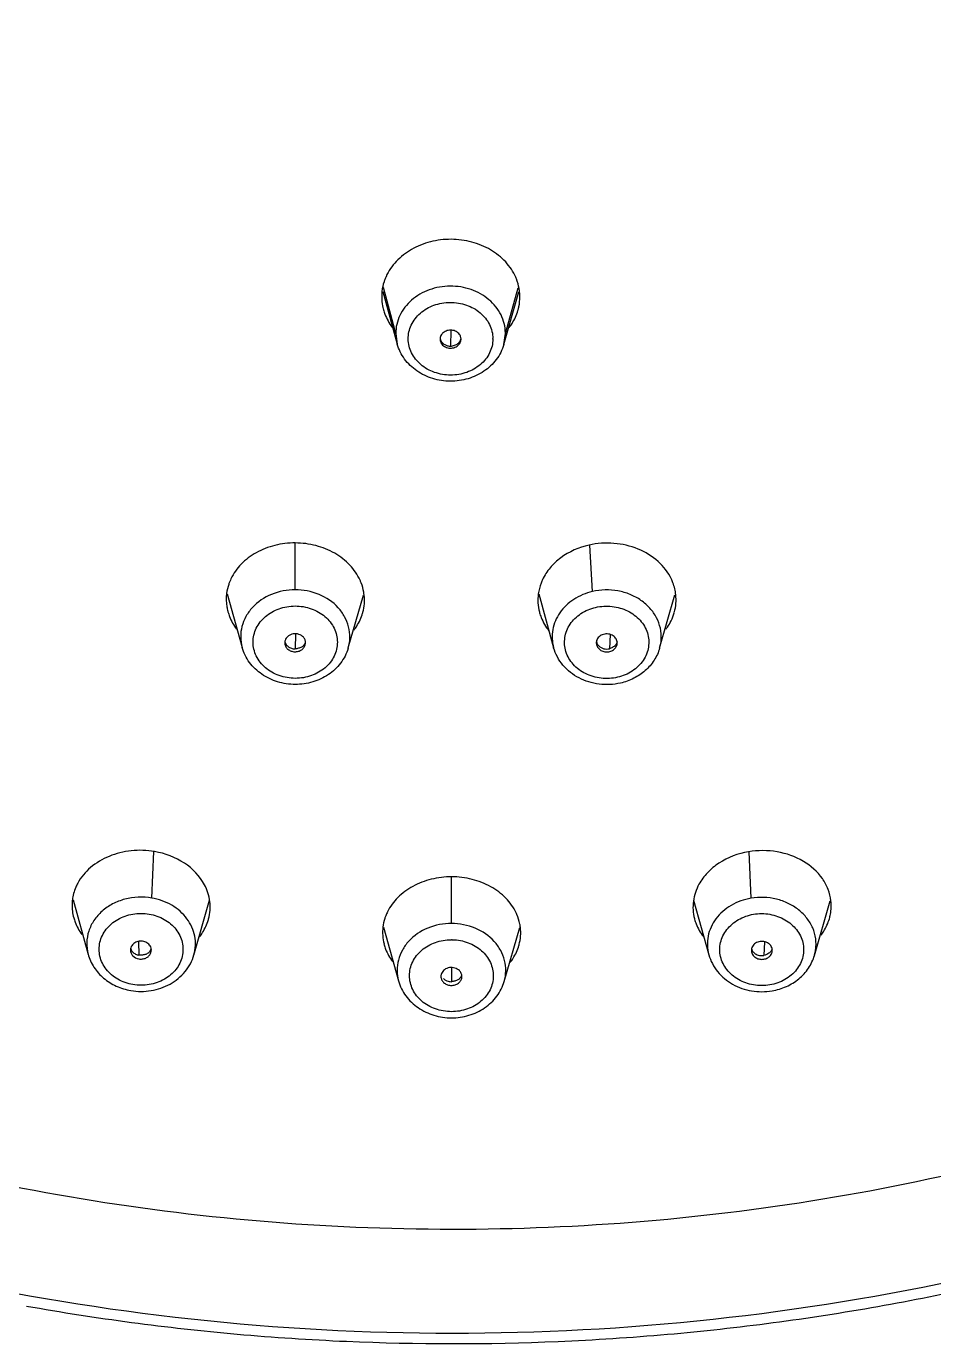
# Model space of a CAD drawing. Extents: x 912 to 2041, y 618 to 1444.
# Drawn here: x 1380.1 to 1401.76, y 1086.47 to 1117.93 of the extents above; entities that cross this region are included whole.
import ezdxf

# ---------------------------------------------------------------- set-up
doc = ezdxf.new("R2010")
doc.units = 0
doc.header["$LTSCALE"] = 10
doc.header["$MEASUREMENT"] = 0
doc.layers.add('1_1', color=7, linetype='CONTINUOUS')

msp = doc.modelspace()

# ---------------------------------------------------------------- linework, layer by layer
at = {"layer": '1_1', "color": 7, "linetype": 'Continuous'}
for p, q in [((1388.61, 1111.601), (1388.959, 1110.345)), ((1391.501, 1110.333), (1391.862, 1111.589)), ((1389.98, 1110.463), (1389.98, 1110.462)), ((1384.899, 1104.381), (1385.255, 1103.1)), ((1392.335, 1104.377), (1392.691, 1103.093)), ((1395.223, 1103.083), (1395.589, 1104.354)), ((1387.788, 1103.087), (1388.15, 1104.348)), ((1386.27, 1103.215), (1386.27, 1103.21)), ((1386.761, 1103.155), (1386.77, 1103.208)), ((1387.784, 1103.076), (1387.788, 1103.087)), ((1381.218, 1097.067), (1381.579, 1095.763)), ((1384.102, 1095.752), (1384.478, 1097.061)), ((1396.034, 1097.066), (1396.397, 1095.757)), ((1398.919, 1095.744), (1399.294, 1097.045)), ((1388.633, 1096.418), (1388.989, 1095.135)), ((1391.511, 1095.121), (1391.882, 1096.41)), ((1382.587, 1095.871), (1382.587, 1095.87)), ((1383.068, 1095.788), (1383.087, 1095.868)), ((1390.001, 1095.241), (1390.001, 1095.24)), ((1390.496, 1095.197), (1390.501, 1095.237))]:
    msp.add_line(p, q, dxfattribs=at)
at = {"layer": '1_1', "color": 9, "linetype": 'Continuous'}
for p, q in [((1388.923, 1110.595), (1388.627, 1111.692)), ((1391.539, 1110.594), (1391.844, 1111.685)), ((1390.233, 1110.673), (1390.231, 1110.296)), ((1388.923, 1110.595), (1388.959, 1110.345)), ((1391.501, 1110.333), (1391.539, 1110.594)), ((1386.519, 1104.476), (1386.523, 1105.594)), ((1393.618, 1104.434), (1393.558, 1105.544)), ((1386.525, 1103.424), (1386.52, 1103.064)), ((1394.041, 1103.406), (1394.025, 1103.068)), ((1395.223, 1103.083), (1395.226, 1103.094)), ((1383.094, 1097.114), (1383.146, 1098.224)), ((1397.405, 1097.107), (1397.361, 1098.218)), ((1390.25, 1096.505), (1390.254, 1097.62)), ((1382.781, 1096.077), (1382.789, 1095.75)), ((1397.724, 1096.071), (1397.713, 1095.743)), ((1398.919, 1095.744), (1398.923, 1095.757)), ((1390.253, 1095.453), (1390.251, 1095.115))]:
    msp.add_line(p, q, dxfattribs=at)
at = {"layer": '1_1', "color": 7, "linetype": 'Continuous'}
for centre, radius, start, end in [((1389.798, 1111.458), 1.215, 155.8915, 158.5342), ((1390.671, 1111.454), 1.216, 21.4868, 23.4887), ((1389.725, 1111.476), 1.139, 173.5851, 180.1451), ((1390.746, 1111.471), 1.138, 359.9984, 5.9895), ((1389.772, 1111.48), 1.187, 194.5024, 195.4726), ((1390.699, 1111.476), 1.186, 343.9822, 344.9866), ((1390.164, 1110.462), 0.184, 174.985, 179.7217), ((1390.168, 1110.462), 0.187, 167.462, 174.9751), ((1390.296, 1110.462), 0.184, 359.635, 6.4582), ((1386.074, 1104.224), 1.203, 154.7721, 157.8955), ((1386.966, 1104.203), 1.212, 21.0213, 24.4456), ((1387.056, 1104.228), 1.119, 344.9451, 6.2056), ((1393.432, 1104.229), 1.117, 172.3556, 194.5986), ((1386.038, 1104.258), 1.164, 194.5115, 195.5095), ((1387.019, 1104.237), 1.156, 343.9529, 345.0072), ((1393.461, 1104.235), 1.147, 194.5262, 195.5), ((1394.418, 1104.262), 1.2, 334.1041, 343.8734), ((1394.462, 1104.248), 1.153, 343.9517, 344.9143), ((1393.893, 1103.207), 0.183, 171.2036, 180.0182), ((1393.901, 1103.206), 0.191, 162.6878, 171.2022), ((1394.196, 1103.379), 1.069, 343.9285, 344.5746), ((1383.378, 1096.905), 1.114, 343.9527, 344.9559), ((1389.773, 1096.264), 1.171, 153.6318, 158.5773), ((1390.729, 1096.257), 1.181, 23.1306, 25.2987), ((1397.134, 1096.903), 1.116, 194.5271, 195.4991), ((1389.695, 1096.289), 1.088, 173.1025, 194.5092), ((1390.817, 1096.284), 1.088, 344.8874, 6.7291), ((1382.772, 1095.87), 0.185, 171.3482, 179.7145), ((1389.731, 1096.297), 1.126, 194.4461, 195.4516), ((1390.787, 1096.291), 1.119, 343.9496, 344.9419), ((1397.608, 1095.861), 0.195, 158.425, 166.3021), ((1397.898, 1096.039), 1.064, 343.8955, 344.6851), ((1390.185, 1095.24), 0.185, 167.0138, 179.7248), ((1390.19, 1095.239), 0.189, 158.2817, 166.9586), ((1390.448, 1143.673), 57.192, 280.0562, 282.5289), ((1390.258, 1144.397), 57.925, 259.90215, 264.92545), ((1390.359, 1144.181), 57.708, 275.02066, 280.055), ((1390.297, 1144.813), 58.343, 264.92315, 267.49093), ((1390.297, 1144.817), 58.347, 267.49162, 272.45602), ((1390.297, 1144.778), 58.308, 272.45695, 275.02962)]:
    msp.add_arc(centre, radius, start, end, dxfattribs=at)
at = {"layer": '1_1', "color": 9, "linetype": 'Continuous'}
for centre, radius, start, end in [((1390.627, 1112.5), 1.545, 322.2593, 322.9334), ((1390.632, 1112.496), 1.538, 322.9335, 323.4604), ((1390.514, 1110.471), 0.728, 359.5233, 0.6185), ((1390.576, 1110.602), 0.963, 359.5134, 0.6108), ((1394.286, 1103.354), 0.976, 344.5506, 356.4942), ((1390.25, 1094.976), 1.142, 88.8659, 89.9823), ((1397.985, 1096.015), 0.972, 344.6734, 352.0619)]:
    msp.add_arc(centre, radius, start, end, dxfattribs=at)
for points, knots in [([(1437.054, 1129.405), (1437.055, 1128.089), (1436.907, 1125.449), (1436.234, 1121.532), (1435.116, 1117.691), (1433.565, 1113.965), (1431.597, 1110.39), (1429.23, 1106.999), (1426.488, 1103.825), (1422.34, 1099.897), (1416.344, 1095.692), (1408.218, 1091.984), (1399.414, 1089.705), (1390.265, 1088.94), (1381.115, 1089.714), (1372.307, 1092.001), (1364.174, 1095.717), (1358.169, 1099.927), (1354.013, 1103.858), (1351.264, 1107.034), (1348.89, 1110.427), (1346.914, 1114.004), (1345.355, 1117.732), (1344.229, 1121.573), (1343.547, 1125.491), (1343.393, 1128.131), (1343.392, 1129.447)], [0, 0, 0, 0, 0.02886, 0.057821, 0.086962, 0.116375, 0.146131, 0.176287, 0.206881, 0.237936, 0.30135, 0.366425, 0.432753, 0.499756, 0.566777, 0.633154, 0.698306, 0.761811, 0.792913, 0.823555, 0.853754, 0.883548, 0.912994, 0.942159, 0.971134, 1, 1, 1, 1]), ([(1391.539, 1110.613), (1391.537, 1110.76), (1391.462, 1111.064), (1391.16, 1111.434), (1390.724, 1111.675), (1390.219, 1111.756), (1389.716, 1111.669), (1389.285, 1111.422), (1388.99, 1111.048), (1388.921, 1110.742), (1388.923, 1110.595)], [0, 0, 0, 0, 0.116254, 0.237994, 0.366962, 0.500658, 0.634172, 0.762689, 0.883952, 1, 1, 1, 1]), ([(1389.219, 1110.465), (1389.218, 1110.579), (1389.271, 1110.815), (1389.499, 1111.104), (1389.832, 1111.295), (1390.221, 1111.362), (1390.611, 1111.3), (1390.948, 1111.114), (1391.182, 1110.828), (1391.24, 1110.592), (1391.241, 1110.478)], [0, 0, 0, 0, 0.116057, 0.23732, 0.365832, 0.499345, 0.633038, 0.761998, 0.883737, 1, 1, 1, 1]), ([(1391.241, 1110.465), (1391.24, 1110.351), (1391.183, 1110.117), (1390.953, 1109.832), (1390.619, 1109.646), (1390.231, 1109.582), (1389.844, 1109.646), (1389.51, 1109.833), (1389.279, 1110.118), (1389.221, 1110.352), (1389.219, 1110.465)], [0, 0, 0, 0, 0.116122, 0.237569, 0.366219, 0.499741, 0.633334, 0.762161, 0.883797, 1, 1, 1, 1]), ([(1386.519, 1104.476), (1386.327, 1104.476), (1385.946, 1104.404), (1385.549, 1104.136), (1385.337, 1103.845), (1385.24, 1103.604), (1385.208, 1103.349), (1385.233, 1103.181), (1385.255, 1103.1)], [0, 0, 0, 0, 0.268507, 0.524377, 0.646789, 0.765748, 0.882816, 1, 1, 1, 1]), ([(1387.788, 1103.088), (1387.811, 1103.169), (1387.837, 1103.339), (1387.807, 1103.595), (1387.71, 1103.839), (1387.498, 1104.133), (1387.097, 1104.404), (1386.714, 1104.476), (1386.519, 1104.476)], [0, 0, 0, 0, 0.117109, 0.234118, 0.35306, 0.475507, 0.731499, 1, 1, 1, 1]), ([(1393.618, 1104.434), (1393.46, 1104.398), (1393.162, 1104.275), (1392.817, 1103.952), (1392.637, 1103.533), (1392.652, 1103.233), (1392.691, 1103.096)], [0, 0, 0, 0, 0.268085, 0.522333, 0.763437, 1, 1, 1, 1]), ([(1395.259, 1103.294), (1395.265, 1103.382), (1395.251, 1103.561), (1395.157, 1103.816), (1394.997, 1104.045), (1394.78, 1104.234), (1394.519, 1104.375), (1394.13, 1104.487), (1393.816, 1104.48), (1393.618, 1104.434)], [0, 0, 0, 0, 0.114668, 0.231063, 0.350915, 0.475099, 0.603507, 0.735106, 1, 1, 1, 1]), ([(1386.522, 1102.36), (1386.391, 1102.361), (1386.134, 1102.404), (1385.801, 1102.591), (1385.572, 1102.878), (1385.489, 1103.225), (1385.571, 1103.572), (1385.8, 1103.858), (1386.132, 1104.045), (1386.389, 1104.089), (1386.519, 1104.089)], [0, 0, 0, 0, 0.13368, 0.262482, 0.384086, 0.500258, 0.61635, 0.737767, 0.866392, 1, 1, 1, 1]), ([(1386.519, 1104.089), (1386.65, 1104.089), (1386.908, 1104.046), (1387.242, 1103.859), (1387.472, 1103.572), (1387.555, 1103.224), (1387.473, 1102.877), (1387.243, 1102.59), (1386.91, 1102.403), (1386.652, 1102.36), (1386.522, 1102.36)], [0, 0, 0, 0, 0.133676, 0.26249, 0.384086, 0.500246, 0.616324, 0.737737, 0.866388, 1, 1, 1, 1]), ([(1394.217, 1102.386), (1394.09, 1102.357), (1393.825, 1102.343), (1393.45, 1102.45), (1393.147, 1102.674), (1392.962, 1102.986), (1392.934, 1103.34), (1393.068, 1103.673), (1393.336, 1103.93), (1393.57, 1104.027), (1393.694, 1104.056)], [0, 0, 0, 0, 0.134241, 0.266733, 0.393232, 0.512607, 0.628065, 0.745451, 0.869261, 1, 1, 1, 1]), ([(1393.694, 1104.056), (1393.822, 1104.085), (1394.087, 1104.1), (1394.463, 1103.993), (1394.768, 1103.769), (1394.953, 1103.457), (1394.981, 1103.102), (1394.846, 1102.768), (1394.577, 1102.511), (1394.342, 1102.414), (1394.217, 1102.386)], [0, 0, 0, 0, 0.134214, 0.266707, 0.3932, 0.512567, 0.62801, 0.74539, 0.869233, 1, 1, 1, 1]), ([(1383.094, 1097.114), (1382.884, 1097.15), (1382.553, 1097.136), (1382.159, 1096.983), (1381.905, 1096.81), (1381.707, 1096.587), (1381.579, 1096.328), (1381.531, 1096.048), (1381.553, 1095.862), (1381.577, 1095.772)], [0, 0, 0, 0, 0.267263, 0.398831, 0.526374, 0.64923, 0.767915, 0.884051, 1, 1, 1, 1]), ([(1384.102, 1095.754), (1384.123, 1095.826), (1384.148, 1095.976), (1384.131, 1096.203), (1384.061, 1096.423), (1383.9, 1096.696), (1383.582, 1096.973), (1383.262, 1097.085), (1383.094, 1097.114)], [0, 0, 0, 0, 0.118307, 0.236325, 0.355726, 0.477899, 0.732086, 1, 1, 1, 1]), ([(1398.948, 1095.88), (1398.96, 1095.967), (1398.961, 1096.145), (1398.888, 1096.405), (1398.746, 1096.641), (1398.545, 1096.842), (1398.296, 1096.997), (1397.917, 1097.131), (1397.605, 1097.141), (1397.405, 1097.107)], [0, 0, 0, 0, 0.115152, 0.231439, 0.350783, 0.474335, 0.602264, 0.733757, 1, 1, 1, 1]), ([(1397.405, 1097.107), (1397.239, 1097.079), (1396.92, 1096.968), (1396.603, 1096.694), (1396.442, 1096.423), (1396.372, 1096.205), (1396.354, 1095.979), (1396.377, 1095.829), (1396.397, 1095.757)], [0, 0, 0, 0, 0.267859, 0.521935, 0.644092, 0.763521, 0.881605, 1, 1, 1, 1]), ([(1382.647, 1095.046), (1382.521, 1095.067), (1382.28, 1095.151), (1381.994, 1095.39), (1381.834, 1095.712), (1381.834, 1096.066), (1381.993, 1096.388), (1382.279, 1096.627), (1382.644, 1096.754), (1382.907, 1096.753), (1383.036, 1096.731)], [0, 0, 0, 0, 0.131773, 0.257023, 0.375398, 0.490747, 0.608987, 0.734066, 0.86568, 1, 1, 1, 1]), ([(1383.036, 1096.731), (1383.161, 1096.71), (1383.402, 1096.626), (1383.688, 1096.387), (1383.848, 1096.065), (1383.848, 1095.711), (1383.689, 1095.389), (1383.403, 1095.15), (1383.038, 1095.023), (1382.775, 1095.024), (1382.647, 1095.046)], [0, 0, 0, 0, 0.131773, 0.257023, 0.375398, 0.490747, 0.608987, 0.734066, 0.86568, 1, 1, 1, 1]), ([(1390.25, 1096.505), (1390.058, 1096.505), (1389.679, 1096.434), (1389.282, 1096.167), (1389.071, 1095.877), (1388.974, 1095.637), (1388.942, 1095.384), (1388.966, 1095.216), (1388.989, 1095.135)], [0, 0, 0, 0, 0.268502, 0.524369, 0.64679, 0.765756, 0.882826, 1, 1, 1, 1]), ([(1391.511, 1095.122), (1391.535, 1095.203), (1391.56, 1095.372), (1391.531, 1095.627), (1391.435, 1095.87), (1391.224, 1096.163), (1390.825, 1096.432), (1390.443, 1096.505), (1390.25, 1096.505)], [0, 0, 0, 0, 0.117131, 0.234152, 0.353092, 0.475525, 0.731499, 1, 1, 1, 1]), ([(1397.855, 1095.039), (1397.727, 1095.017), (1397.463, 1095.017), (1397.098, 1095.144), (1396.812, 1095.384), (1396.652, 1095.705), (1396.652, 1096.059), (1396.811, 1096.381), (1397.097, 1096.62), (1397.337, 1096.704), (1397.463, 1096.725)], [0, 0, 0, 0, 0.134313, 0.266037, 0.391297, 0.509677, 0.625026, 0.743266, 0.868345, 1, 1, 1, 1]), ([(1397.463, 1096.725), (1397.591, 1096.747), (1397.855, 1096.747), (1398.22, 1096.619), (1398.506, 1096.38), (1398.666, 1096.058), (1398.666, 1095.705), (1398.507, 1095.383), (1398.221, 1095.144), (1397.981, 1095.06), (1397.855, 1095.039)], [0, 0, 0, 0, 0.134313, 0.266037, 0.391297, 0.509677, 0.625025, 0.743266, 0.868345, 1, 1, 1, 1]), ([(1390.251, 1094.399), (1390.122, 1094.399), (1389.865, 1094.442), (1389.534, 1094.628), (1389.306, 1094.913), (1389.223, 1095.259), (1389.305, 1095.604), (1389.533, 1095.89), (1389.864, 1096.075), (1390.121, 1096.118), (1390.25, 1096.118)], [0, 0, 0, 0, 0.133674, 0.262474, 0.384062, 0.500225, 0.616313, 0.737733, 0.866384, 1, 1, 1, 1]), ([(1390.272, 1096.118), (1390.401, 1096.115), (1390.654, 1096.068), (1390.98, 1095.878), (1391.201, 1095.591), (1391.278, 1095.248), (1391.193, 1094.906), (1390.964, 1094.624), (1390.635, 1094.441), (1390.38, 1094.399), (1390.251, 1094.399)], [0, 0, 0, 0, 0.133636, 0.262187, 0.383562, 0.499687, 0.61591, 0.737517, 0.866307, 1, 1, 1, 1]), ([(1414.257, 1092.005), (1410.564, 1090.258), (1402.682, 1087.596), (1390.267, 1086.267), (1377.851, 1087.608), (1369.965, 1090.277), (1366.269, 1092.027)], [0, 0, 0, 0, 0.247877, 0.499842, 0.75189, 1, 1, 1, 1])]:
    msp.add_open_spline(points, degree=3, knots=knots, dxfattribs=at)
at = {"layer": '1_1', "color": 7, "linetype": 'Continuous'}
for points, knots in [([(1391.786, 1111.939), (1391.728, 1112.073), (1391.558, 1112.328), (1391.19, 1112.617), (1390.738, 1112.802), (1390.243, 1112.867), (1389.747, 1112.807), (1389.293, 1112.627), (1388.922, 1112.341), (1388.749, 1112.088), (1388.689, 1111.954)], [0, 0, 0, 0, 0.1161, 0.238792, 0.367568, 0.499932, 0.632307, 0.761117, 0.883857, 1, 1, 1, 1]), ([(1388.667, 1111.903), (1388.658, 1111.879), (1388.623, 1111.781), (1388.601, 1111.679), (1388.593, 1111.603)], [0, 0, 0, 0, 0.252275, 1, 1, 1, 1]), ([(1391.879, 1111.59), (1391.876, 1111.616), (1391.861, 1111.722), (1391.832, 1111.825), (1391.803, 1111.899)], [0, 0, 0, 0, 0.24834, 1, 1, 1, 1]), ([(1388.586, 1111.473), (1388.586, 1111.4), (1388.595, 1111.302), (1388.617, 1111.207), (1388.623, 1111.183)], [0, 0, 0, 0, 0.74819, 1, 1, 1, 1]), ([(1391.845, 1111.169), (1391.852, 1111.193), (1391.875, 1111.293), (1391.885, 1111.395), (1391.885, 1111.471)], [0, 0, 0, 0, 0.251853, 1, 1, 1, 1]), ([(1388.628, 1111.163), (1388.638, 1111.127), (1388.686, 1110.981), (1388.762, 1110.845), (1388.831, 1110.752)], [0, 0, 0, 0, 0.246511, 1, 1, 1, 1]), ([(1391.632, 1110.738), (1391.655, 1110.769), (1391.743, 1110.896), (1391.808, 1111.038), (1391.839, 1111.149)], [0, 0, 0, 0, 0.255065, 1, 1, 1, 1]), ([(1390.442, 1110.576), (1390.422, 1110.604), (1390.365, 1110.651), (1390.259, 1110.683), (1390.147, 1110.672), (1390.081, 1110.637), (1390.053, 1110.614)], [0, 0, 0, 0, 0.240416, 0.494548, 0.751961, 1, 1, 1, 1]), ([(1391.501, 1110.333), (1391.464, 1110.205), (1391.34, 1109.959), (1391.036, 1109.675), (1390.651, 1109.496), (1390.225, 1109.436), (1389.8, 1109.5), (1389.417, 1109.683), (1389.116, 1109.97), (1388.994, 1110.217), (1388.959, 1110.345)], [0, 0, 0, 0, 0.120519, 0.244033, 0.37092, 0.500014, 0.629105, 0.755983, 0.879486, 1, 1, 1, 1]), ([(1389.98, 1110.462), (1389.98, 1110.437), (1389.988, 1110.402), (1390.004, 1110.372), (1390.008, 1110.364)], [0, 0, 0, 0, 0.744167, 1, 1, 1, 1]), ([(1389.982, 1110.478), (1389.986, 1110.457), (1390.005, 1110.412), (1390.034, 1110.374), (1390.053, 1110.357)], [0, 0, 0, 0, 0.465442, 1, 1, 1, 1]), ([(1390.053, 1110.614), (1390.045, 1110.607), (1390.014, 1110.576), (1389.992, 1110.535), (1389.985, 1110.503)], [0, 0, 0, 0, 0.259261, 1, 1, 1, 1]), ([(1390.008, 1110.364), (1390.027, 1110.333), (1390.082, 1110.28), (1390.192, 1110.242), (1390.309, 1110.25), (1390.379, 1110.286), (1390.407, 1110.31)], [0, 0, 0, 0, 0.238578, 0.492411, 0.750862, 1, 1, 1, 1]), ([(1390.053, 1110.357), (1390.065, 1110.347), (1390.098, 1110.326), (1390.146, 1110.306), (1390.194, 1110.296), (1390.219, 1110.296), (1390.231, 1110.296)], [0, 0, 0, 0, 0.238318, 0.615315, 0.807256, 1, 1, 1, 1]), ([(1390.231, 1110.296), (1390.263, 1110.297), (1390.311, 1110.31), (1390.37, 1110.332), (1390.396, 1110.347), (1390.408, 1110.357)], [0, 0, 0, 0, 0.519398, 0.765664, 1, 1, 1, 1]), ([(1390.407, 1110.31), (1390.429, 1110.329), (1390.466, 1110.375), (1390.48, 1110.433), (1390.48, 1110.461)], [0, 0, 0, 0, 0.511036, 1, 1, 1, 1]), ([(1390.408, 1110.357), (1390.425, 1110.371), (1390.451, 1110.406), (1390.47, 1110.445), (1390.475, 1110.464)], [0, 0, 0, 0, 0.533875, 1, 1, 1, 1]), ([(1390.479, 1110.483), (1390.476, 1110.507), (1390.466, 1110.54), (1390.447, 1110.569), (1390.442, 1110.576)], [0, 0, 0, 0, 0.744064, 1, 1, 1, 1]), ([(1386.523, 1105.594), (1386.359, 1105.595), (1386.034, 1105.557), (1385.588, 1105.383), (1385.22, 1105.11), (1385.047, 1104.866), (1384.986, 1104.737)], [0, 0, 0, 0, 0.265996, 0.524021, 0.769097, 1, 1, 1, 1]), ([(1388.069, 1104.704), (1388.01, 1104.836), (1387.837, 1105.086), (1387.468, 1105.369), (1387.017, 1105.551), (1386.689, 1105.593), (1386.523, 1105.594)], [0, 0, 0, 0, 0.231064, 0.476473, 0.734636, 1, 1, 1, 1]), ([(1393.536, 1105.542), (1393.296, 1105.488), (1392.95, 1105.339), (1392.6, 1105.014), (1392.474, 1104.82), (1392.426, 1104.719)], [0, 0, 0, 0, 0.518627, 0.764876, 1, 1, 1, 1]), ([(1395.502, 1104.733), (1395.427, 1104.891), (1395.197, 1105.186), (1394.71, 1105.48), (1394.133, 1105.614), (1393.73, 1105.586), (1393.536, 1105.542)], [0, 0, 0, 0, 0.230973, 0.477412, 0.737361, 1, 1, 1, 1]), ([(1384.96, 1104.677), (1384.95, 1104.653), (1384.915, 1104.558), (1384.892, 1104.458), (1384.883, 1104.383)], [0, 0, 0, 0, 0.252333, 1, 1, 1, 1]), ([(1392.426, 1104.719), (1392.413, 1104.692), (1392.367, 1104.583), (1392.336, 1104.466), (1392.325, 1104.377)], [0, 0, 0, 0, 0.252491, 1, 1, 1, 1]), ([(1395.609, 1104.355), (1395.599, 1104.453), (1395.568, 1104.582), (1395.516, 1104.703), (1395.502, 1104.733)], [0, 0, 0, 0, 0.746858, 1, 1, 1, 1]), ([(1384.883, 1104.383), (1384.87, 1104.279), (1384.874, 1104.137), (1384.902, 1104), (1384.911, 1103.966)], [0, 0, 0, 0, 0.748025, 1, 1, 1, 1]), ([(1388.168, 1104.349), (1388.165, 1104.373), (1388.151, 1104.472), (1388.124, 1104.568), (1388.097, 1104.638)], [0, 0, 0, 0, 0.248374, 1, 1, 1, 1]), ([(1384.916, 1103.947), (1384.927, 1103.91), (1384.975, 1103.764), (1385.052, 1103.628), (1385.121, 1103.535)], [0, 0, 0, 0, 0.245794, 1, 1, 1, 1]), ([(1387.923, 1103.51), (1387.947, 1103.541), (1388.034, 1103.666), (1388.099, 1103.808), (1388.13, 1103.917)], [0, 0, 0, 0, 0.255508, 1, 1, 1, 1]), ([(1392.356, 1103.929), (1392.366, 1103.89), (1392.418, 1103.735), (1392.502, 1103.592), (1392.578, 1103.495)], [0, 0, 0, 0, 0.244309, 1, 1, 1, 1]), ([(1395.372, 1103.532), (1395.384, 1103.548), (1395.43, 1103.614), (1395.471, 1103.684), (1395.497, 1103.738)], [0, 0, 0, 0, 0.253824, 1, 1, 1, 1]), ([(1386.72, 1103.34), (1386.691, 1103.372), (1386.611, 1103.423), (1386.494, 1103.431), (1386.406, 1103.405), (1386.331, 1103.361), (1386.291, 1103.306), (1386.278, 1103.266)], [0, 0, 0, 0, 0.24856, 0.509444, 0.63938, 0.765346, 1, 1, 1, 1]), ([(1394.115, 1103.375), (1394.082, 1103.398), (1394.003, 1103.427), (1393.88, 1103.42), (1393.774, 1103.364), (1393.729, 1103.298), (1393.718, 1103.263)], [0, 0, 0, 0, 0.255144, 0.515834, 0.766464, 1, 1, 1, 1]), ([(1386.522, 1102.214), (1386.38, 1102.214), (1386.096, 1102.256), (1385.713, 1102.438), (1385.413, 1102.724), (1385.291, 1102.971), (1385.255, 1103.099)], [0, 0, 0, 0, 0.258189, 0.511932, 0.758961, 1, 1, 1, 1]), ([(1386.27, 1103.21), (1386.27, 1103.185), (1386.282, 1103.132), (1386.33, 1103.064), (1386.402, 1103.016), (1386.487, 1102.993), (1386.577, 1102.997), (1386.66, 1103.027), (1386.726, 1103.081), (1386.753, 1103.13), (1386.761, 1103.155)], [0, 0, 0, 0, 0.115245, 0.235188, 0.36175, 0.493504, 0.626817, 0.757251, 0.881943, 1, 1, 1, 1]), ([(1386.272, 1103.247), (1386.275, 1103.224), (1386.296, 1103.176), (1386.329, 1103.137), (1386.35, 1103.12)], [0, 0, 0, 0, 0.462376, 1, 1, 1, 1]), ([(1386.35, 1103.12), (1386.373, 1103.102), (1386.429, 1103.075), (1386.49, 1103.064), (1386.52, 1103.064)], [0, 0, 0, 0, 0.489231, 1, 1, 1, 1]), ([(1386.669, 1103.104), (1386.647, 1103.092), (1386.597, 1103.077), (1386.547, 1103.065), (1386.52, 1103.064)], [0, 0, 0, 0, 0.484652, 1, 1, 1, 1]), ([(1386.77, 1103.208), (1386.77, 1103.232), (1386.761, 1103.28), (1386.735, 1103.321), (1386.72, 1103.34)], [0, 0, 0, 0, 0.492386, 1, 1, 1, 1]), ([(1386.762, 1103.217), (1386.76, 1103.211), (1386.75, 1103.188), (1386.737, 1103.167), (1386.725, 1103.152)], [0, 0, 0, 0, 0.231588, 1, 1, 1, 1]), ([(1394.285, 1102.247), (1394.12, 1102.21), (1393.775, 1102.192), (1393.288, 1102.341), (1392.893, 1102.648), (1392.734, 1102.941), (1392.691, 1103.093)], [0, 0, 0, 0, 0.257261, 0.512167, 0.759839, 1, 1, 1, 1]), ([(1393.71, 1103.207), (1393.71, 1103.179), (1393.724, 1103.121), (1393.781, 1103.05), (1393.863, 1103.003), (1393.96, 1102.987), (1394.056, 1103.003), (1394.139, 1103.05), (1394.196, 1103.121), (1394.21, 1103.179), (1394.21, 1103.207)], [0, 0, 0, 0, 0.116165, 0.237824, 0.366596, 0.500227, 0.63379, 0.7624, 0.883904, 1, 1, 1, 1]), ([(1393.712, 1103.236), (1393.716, 1103.216), (1393.73, 1103.177), (1393.758, 1103.146), (1393.773, 1103.133)], [0, 0, 0, 0, 0.496359, 1, 1, 1, 1]), ([(1393.773, 1103.133), (1393.789, 1103.118), (1393.824, 1103.09), (1393.888, 1103.066), (1393.956, 1103.059), (1394.003, 1103.063), (1394.025, 1103.068)], [0, 0, 0, 0, 0.241922, 0.491094, 0.745357, 1, 1, 1, 1]), ([(1394.098, 1103.099), (1394.092, 1103.096), (1394.069, 1103.083), (1394.044, 1103.073), (1394.025, 1103.068)], [0, 0, 0, 0, 0.245524, 1, 1, 1, 1]), ([(1394.205, 1103.229), (1394.198, 1103.201), (1394.173, 1103.146), (1394.123, 1103.113), (1394.098, 1103.099)], [0, 0, 0, 0, 0.49583, 1, 1, 1, 1]), ([(1394.21, 1103.207), (1394.21, 1103.239), (1394.191, 1103.307), (1394.143, 1103.356), (1394.115, 1103.375)], [0, 0, 0, 0, 0.485947, 1, 1, 1, 1]), ([(1387.784, 1103.075), (1387.747, 1102.95), (1387.622, 1102.708), (1387.321, 1102.429), (1386.942, 1102.253), (1386.662, 1102.214), (1386.522, 1102.214)], [0, 0, 0, 0, 0.241128, 0.488201, 0.741894, 1, 1, 1, 1]), ([(1395.223, 1103.083), (1395.194, 1102.981), (1395.102, 1102.783), (1394.886, 1102.534), (1394.608, 1102.348), (1394.395, 1102.272), (1394.285, 1102.247)], [0, 0, 0, 0, 0.242642, 0.489721, 0.742454, 1, 1, 1, 1]), ([(1383.162, 1098.223), (1382.979, 1098.255), (1382.607, 1098.267), (1382.076, 1098.137), (1381.625, 1097.87), (1381.404, 1097.607), (1381.328, 1097.465)], [0, 0, 0, 0, 0.264101, 0.52366, 0.769753, 1, 1, 1, 1]), ([(1384.355, 1097.432), (1384.245, 1097.639), (1383.886, 1098.006), (1383.413, 1098.18), (1383.162, 1098.223)], [0, 0, 0, 0, 0.478358, 1, 1, 1, 1]), ([(1397.345, 1098.217), (1397.096, 1098.175), (1396.735, 1098.041), (1396.358, 1097.731), (1396.216, 1097.541), (1396.162, 1097.442)], [0, 0, 0, 0, 0.519311, 0.76585, 1, 1, 1, 1]), ([(1399.312, 1097.047), (1399.301, 1097.14), (1399.254, 1097.327), (1399.065, 1097.678), (1398.659, 1098.035), (1398.029, 1098.255), (1397.57, 1098.255), (1397.345, 1098.217)], [0, 0, 0, 0, 0.110741, 0.225613, 0.467817, 0.729884, 1, 1, 1, 1]), ([(1381.328, 1097.465), (1381.311, 1097.434), (1381.25, 1097.308), (1381.213, 1097.172), (1381.2, 1097.069)], [0, 0, 0, 0, 0.255653, 1, 1, 1, 1]), ([(1384.454, 1096.615), (1384.49, 1096.749), (1384.511, 1097.036), (1384.421, 1097.308), (1384.355, 1097.432)], [0, 0, 0, 0, 0.495028, 1, 1, 1, 1]), ([(1390.254, 1097.62), (1390.091, 1097.62), (1389.77, 1097.582), (1389.327, 1097.413), (1388.961, 1097.147), (1388.786, 1096.909), (1388.724, 1096.784)], [0, 0, 0, 0, 0.266717, 0.525411, 0.770284, 1, 1, 1, 1]), ([(1391.797, 1096.761), (1391.736, 1096.889), (1391.562, 1097.133), (1391.193, 1097.406), (1390.745, 1097.581), (1390.419, 1097.62), (1390.254, 1097.62)], [0, 0, 0, 0, 0.229428, 0.474299, 0.73306, 1, 1, 1, 1]), ([(1396.162, 1097.442), (1396.094, 1097.318), (1396, 1097.045), (1396.019, 1096.757), (1396.053, 1096.623)], [0, 0, 0, 0, 0.504502, 1, 1, 1, 1]), ([(1381.2, 1097.069), (1381.196, 1097.034), (1381.185, 1096.89), (1381.203, 1096.745), (1381.232, 1096.641)], [0, 0, 0, 0, 0.248645, 1, 1, 1, 1]), ([(1399.275, 1096.62), (1399.285, 1096.655), (1399.318, 1096.794), (1399.324, 1096.94), (1399.312, 1097.047)], [0, 0, 0, 0, 0.25222, 1, 1, 1, 1]), ([(1381.232, 1096.641), (1381.242, 1096.606), (1381.288, 1096.465), (1381.362, 1096.334), (1381.428, 1096.244)], [0, 0, 0, 0, 0.246041, 1, 1, 1, 1]), ([(1384.238, 1096.19), (1384.263, 1096.221), (1384.352, 1096.346), (1384.417, 1096.487), (1384.449, 1096.597)], [0, 0, 0, 0, 0.257024, 1, 1, 1, 1]), ([(1388.683, 1096.691), (1388.674, 1096.669), (1388.643, 1096.581), (1388.622, 1096.489), (1388.614, 1096.42)], [0, 0, 0, 0, 0.252381, 1, 1, 1, 1]), ([(1391.898, 1096.411), (1391.895, 1096.438), (1391.878, 1096.543), (1391.846, 1096.647), (1391.815, 1096.72)], [0, 0, 0, 0, 0.248074, 1, 1, 1, 1]), ([(1396.058, 1096.605), (1396.068, 1096.568), (1396.117, 1096.422), (1396.195, 1096.286), (1396.266, 1096.194)], [0, 0, 0, 0, 0.244114, 1, 1, 1, 1]), ([(1399.076, 1096.225), (1399.099, 1096.256), (1399.183, 1096.377), (1399.245, 1096.514), (1399.275, 1096.62)], [0, 0, 0, 0, 0.256458, 1, 1, 1, 1]), ([(1382.587, 1095.87), (1382.587, 1095.846), (1382.598, 1095.795), (1382.657, 1095.707), (1382.762, 1095.655), (1382.874, 1095.653), (1382.956, 1095.676), (1383.024, 1095.721), (1383.057, 1095.765), (1383.068, 1095.788)], [0, 0, 0, 0, 0.115111, 0.234745, 0.488398, 0.621761, 0.75328, 0.879922, 1, 1, 1, 1]), ([(1382.591, 1095.916), (1382.596, 1095.89), (1382.621, 1095.839), (1382.664, 1095.802), (1382.689, 1095.787)], [0, 0, 0, 0, 0.47614, 1, 1, 1, 1]), ([(1382.981, 1096.046), (1382.95, 1096.064), (1382.878, 1096.089), (1382.767, 1096.083), (1382.667, 1096.038), (1382.62, 1095.983), (1382.606, 1095.952)], [0, 0, 0, 0, 0.254388, 0.513484, 0.764521, 1, 1, 1, 1]), ([(1383.087, 1095.868), (1383.087, 1095.903), (1383.066, 1095.975), (1383.012, 1096.027), (1382.981, 1096.046)], [0, 0, 0, 0, 0.48462, 1, 1, 1, 1]), ([(1383.068, 1095.868), (1383.066, 1095.863), (1383.053, 1095.843), (1383.036, 1095.825), (1383.023, 1095.812)], [0, 0, 0, 0, 0.228994, 1, 1, 1, 1]), ([(1388.646, 1095.997), (1388.656, 1095.962), (1388.702, 1095.82), (1388.777, 1095.688), (1388.844, 1095.598)], [0, 0, 0, 0, 0.24559, 1, 1, 1, 1]), ([(1391.655, 1095.578), (1391.679, 1095.609), (1391.767, 1095.733), (1391.831, 1095.873), (1391.863, 1095.981)], [0, 0, 0, 0, 0.25624, 1, 1, 1, 1]), ([(1397.413, 1095.863), (1397.413, 1095.835), (1397.427, 1095.777), (1397.484, 1095.706), (1397.567, 1095.659), (1397.664, 1095.643), (1397.76, 1095.659), (1397.843, 1095.706), (1397.9, 1095.777), (1397.913, 1095.835), (1397.913, 1095.863)], [0, 0, 0, 0, 0.116165, 0.237824, 0.366596, 0.500227, 0.63379, 0.7624, 0.883904, 1, 1, 1, 1]), ([(1397.42, 1095.893), (1397.426, 1095.871), (1397.449, 1095.828), (1397.485, 1095.796), (1397.506, 1095.783)], [0, 0, 0, 0, 0.479243, 1, 1, 1, 1]), ([(1397.819, 1096.031), (1397.787, 1096.053), (1397.711, 1096.082), (1397.592, 1096.078), (1397.487, 1096.027), (1397.44, 1095.966), (1397.427, 1095.933)], [0, 0, 0, 0, 0.254143, 0.514146, 0.765332, 1, 1, 1, 1]), ([(1397.906, 1095.896), (1397.898, 1095.868), (1397.868, 1095.814), (1397.815, 1095.784), (1397.788, 1095.771)], [0, 0, 0, 0, 0.49216, 1, 1, 1, 1]), ([(1397.913, 1095.863), (1397.913, 1095.895), (1397.895, 1095.963), (1397.847, 1096.012), (1397.819, 1096.031)], [0, 0, 0, 0, 0.485947, 1, 1, 1, 1]), ([(1381.577, 1095.773), (1381.606, 1095.663), (1381.703, 1095.449), (1381.939, 1095.186), (1382.245, 1094.995), (1382.477, 1094.924), (1382.597, 1094.903)], [0, 0, 0, 0, 0.242139, 0.489122, 0.742103, 1, 1, 1, 1]), ([(1382.597, 1094.903), (1382.756, 1094.876), (1383.084, 1094.875), (1383.542, 1095.032), (1383.912, 1095.331), (1384.061, 1095.609), (1384.102, 1095.754)], [0, 0, 0, 0, 0.257686, 0.512256, 0.759675, 1, 1, 1, 1]), ([(1382.689, 1095.787), (1382.696, 1095.782), (1382.727, 1095.765), (1382.762, 1095.754), (1382.789, 1095.75)], [0, 0, 0, 0, 0.245699, 1, 1, 1, 1]), ([(1382.952, 1095.767), (1382.927, 1095.758), (1382.872, 1095.751), (1382.816, 1095.746), (1382.789, 1095.75)], [0, 0, 0, 0, 0.49176, 1, 1, 1, 1]), ([(1396.397, 1095.757), (1396.438, 1095.612), (1396.586, 1095.331), (1396.956, 1095.028), (1397.417, 1094.869), (1397.746, 1094.869), (1397.906, 1094.896)], [0, 0, 0, 0, 0.240311, 0.48778, 0.74239, 1, 1, 1, 1]), ([(1397.506, 1095.783), (1397.536, 1095.764), (1397.604, 1095.737), (1397.677, 1095.737), (1397.713, 1095.743)], [0, 0, 0, 0, 0.49054, 1, 1, 1, 1]), ([(1397.788, 1095.771), (1397.782, 1095.768), (1397.758, 1095.757), (1397.733, 1095.747), (1397.713, 1095.743)], [0, 0, 0, 0, 0.24598, 1, 1, 1, 1]), ([(1397.906, 1094.896), (1398.024, 1094.917), (1398.253, 1094.985), (1398.555, 1095.171), (1398.79, 1095.428), (1398.888, 1095.637), (1398.919, 1095.744)], [0, 0, 0, 0, 0.257813, 0.510746, 0.757765, 1, 1, 1, 1]), ([(1390.001, 1095.24), (1390.001, 1095.213), (1390.013, 1095.159), (1390.063, 1095.09), (1390.138, 1095.043), (1390.226, 1095.021), (1390.318, 1095.028), (1390.401, 1095.062), (1390.466, 1095.12), (1390.49, 1095.171), (1390.496, 1095.197)], [0, 0, 0, 0, 0.115392, 0.235882, 0.362923, 0.495201, 0.628654, 0.758701, 0.882616, 1, 1, 1, 1]), ([(1390.44, 1095.379), (1390.411, 1095.409), (1390.334, 1095.452), (1390.224, 1095.459), (1390.141, 1095.435), (1390.069, 1095.395), (1390.029, 1095.345), (1390.014, 1095.309)], [0, 0, 0, 0, 0.249241, 0.509186, 0.638594, 0.76431, 1, 1, 1, 1]), ([(1390.501, 1095.237), (1390.501, 1095.263), (1390.49, 1095.316), (1390.459, 1095.36), (1390.44, 1095.379)], [0, 0, 0, 0, 0.490913, 1, 1, 1, 1]), ([(1390.496, 1095.278), (1390.495, 1095.273), (1390.488, 1095.251), (1390.476, 1095.23), (1390.466, 1095.215)], [0, 0, 0, 0, 0.22883, 1, 1, 1, 1]), ([(1388.989, 1095.135), (1389.024, 1095.007), (1389.146, 1094.76), (1389.446, 1094.475), (1389.828, 1094.294), (1390.111, 1094.252), (1390.252, 1094.252)], [0, 0, 0, 0, 0.241047, 0.488099, 0.74185, 1, 1, 1, 1]), ([(1390.059, 1095.189), (1390.065, 1095.183), (1390.09, 1095.161), (1390.12, 1095.144), (1390.144, 1095.134)], [0, 0, 0, 0, 0.241815, 1, 1, 1, 1]), ([(1390.252, 1094.252), (1390.393, 1094.252), (1390.673, 1094.292), (1391.053, 1094.471), (1391.352, 1094.752), (1391.475, 1094.996), (1391.511, 1095.122)], [0, 0, 0, 0, 0.258161, 0.511865, 0.758902, 1, 1, 1, 1]), ([(1390.466, 1095.215), (1390.45, 1095.193), (1390.41, 1095.154), (1390.358, 1095.137), (1390.331, 1095.13)], [0, 0, 0, 0, 0.49186, 1, 1, 1, 1])]:
    msp.add_open_spline(points, degree=3, knots=knots, dxfattribs=at)
for points in [[(1395.576, 1103.947), (1395.611, 1104.079), (1395.623, 1104.219), (1395.609, 1104.355)], [(1386.271, 1103.229), (1386.27, 1103.224), (1386.27, 1103.22), (1386.27, 1103.215)], [(1386.278, 1103.266), (1386.275, 1103.254), (1386.272, 1103.242), (1386.271, 1103.229)], [(1386.725, 1103.152), (1386.71, 1103.132), (1386.69, 1103.116), (1386.669, 1103.104)], [(1382.606, 1095.952), (1382.598, 1095.935), (1382.592, 1095.917), (1382.589, 1095.898)], [(1383.068, 1095.868), (1383.074, 1095.878), (1383.079, 1095.889), (1383.082, 1095.9)], [(1397.419, 1095.907), (1397.415, 1095.893), (1397.413, 1095.878), (1397.413, 1095.863)], [(1383.023, 1095.812), (1383.002, 1095.793), (1382.978, 1095.777), (1382.952, 1095.767)], [(1390.144, 1095.134), (1390.178, 1095.121), (1390.215, 1095.115), (1390.251, 1095.115)], [(1390.331, 1095.13), (1390.305, 1095.123), (1390.278, 1095.116), (1390.251, 1095.115)]]:
    msp.add_open_spline(points, degree=3, dxfattribs=at)

doc.saveas('drawing.dxf')
